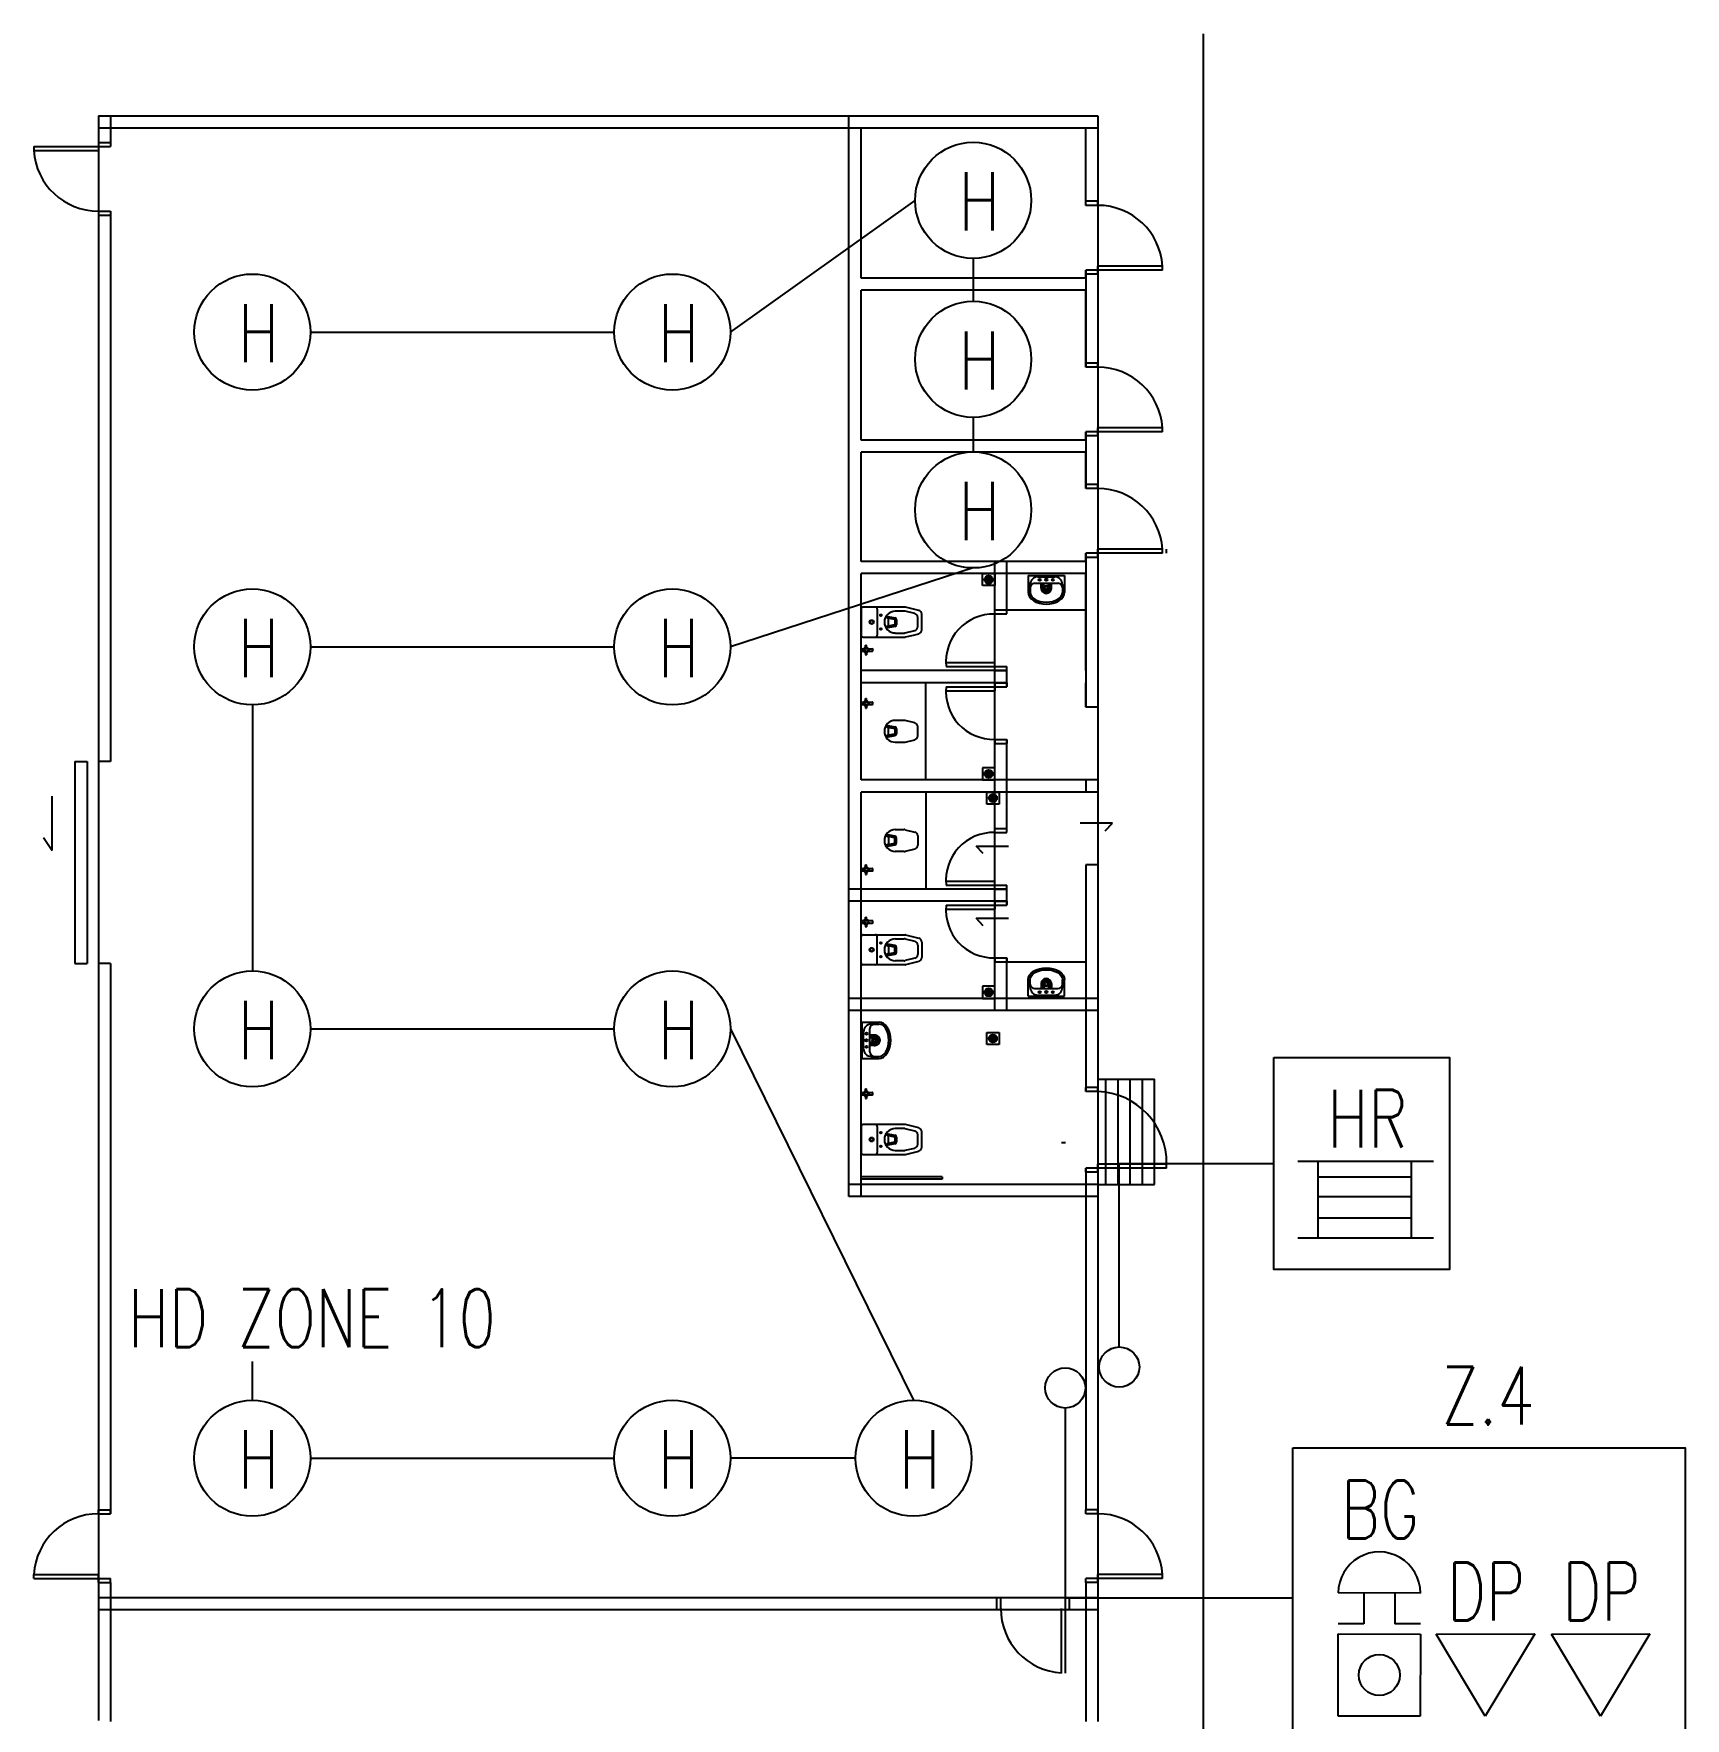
# Model space of a CAD drawing. Extents: x 134044 to 2458691, y -1196082 to 3409924.
# Drawn here: x 134208.4 to 134272.4, y 153882.8 to 153948.1 of the extents above; entities that cross this region are included whole.
import ezdxf

# ---------------------------------------------------------------- set-up
doc = ezdxf.new("R2010")
doc.units = 0
doc.layers.get('0').update_dxf_attribs({"linetype": 'CONTINUOUS'})
for name, color, linetype in [('1', 251, 'CONTINUOUS'), ('CON1', 251, 'CONTINUOUS'), ('DOOR', 251, 'CONTINUOUS'), ('DOOR1', 251, 'CONTINUOUS'), ('DOOR2', 251, 'CONTINUOUS'), ('F-_DDIM', 251, 'CONTINUOUS'), ('F-OP', 5, 'CONTINUOUS'), ('F_-LINE', 6, 'CONTINUOUS'), ('FAPOINT', 1, 'CONTINUOUS'), ('FF_GRID_LINE', 8, 'CONTINUOUS'), ('MIMIC_SIZE', 7, 'CONTINUOUS'), ('SANITARY', 4, 'CONTINUOUS')]:
    doc.layers.add(name, color=color, linetype=linetype)
doc.styles.add('PLOT02__REVB$0$NARROW', font='SIMPLEX', dxfattribs={"width": 0.75})

msp = doc.modelspace()

# ---------------------------------------------------------------- linework, layer by layer
at = {"color": 1}
for p, q in [((134262.148, 153887.632, 16734.629), (134258.967, 153887.636, 16734.629)), ((134259.961, 153887.635, 16734.629), (134259.96, 153886.442, 16734.629)), ((134261.154, 153887.634, 16734.629), (134261.153, 153886.44, 16734.629)), ((134259.96, 153886.442, 16734.629), (134258.965, 153886.443, 16734.629)), ((134262.147, 153886.439, 16734.629), (134261.153, 153886.44, 16734.629)), ((134258.962, 153882.864, 16734.629), (134258.965, 153886.045, 16734.629)), ((134258.965, 153886.045, 16734.629), (134262.146, 153886.042, 16734.629)), ((134262.146, 153886.042, 16734.629), (134262.143, 153882.86, 16734.629)), ((134262.759, 153886.04, 16734.629), (134266.577, 153886.05, 16734.629)), ((134264.664, 153882.864, 16734.629), (134262.759, 153886.04, 16734.629)), ((134266.577, 153886.05, 16734.629), (134264.664, 153882.864, 16734.629)), ((134267.226, 153886.04, 16734.629), (134271.044, 153886.05, 16734.629)), ((134269.131, 153882.864, 16734.629), (134267.226, 153886.04, 16734.629)), ((134271.044, 153886.05, 16734.629), (134269.131, 153882.864, 16734.629))]:
    msp.add_line(p, q, dxfattribs=at)
for points in [[(134256.472, 153908.394), (134263.281, 153908.394), (134263.281, 153900.167), (134256.472, 153900.167)], [(134257.207, 153893.265), (134272.415, 153893.265), (134272.415, 153881.624), (134257.207, 153881.624)]]:
    msp.add_lwpolyline(points, close=True, dxfattribs=at)
at = {"color": 1, "linetype": 'BYBLOCK'}
for centre, radius in [((134244.814, 153941.613), 2.25), ((134216.879, 153936.508), 2.25), ((134233.157, 153936.508), 2.25), ((134244.814, 153935.449), 2.25), ((134244.814, 153929.614), 2.25), ((134216.879, 153924.304), 2.25), ((134233.157, 153924.304), 2.25), ((134216.879, 153909.499), 2.25), ((134233.157, 153909.499), 2.25), ((134250.477, 153896.393), 0.778), ((134248.384, 153895.582), 0.778), ((134216.879, 153892.858), 2.25), ((134233.157, 153892.858), 2.25), ((134242.504, 153892.858), 2.25)]:
    msp.add_circle(centre, radius, dxfattribs=at)
at = {"color": 1}
msp.add_circle((134260.554, 153884.453, 16734.629), 0.795, dxfattribs=at)
msp.add_arc((134260.557, 153887.634, 16734.629), 1.591, 359.93967, 179.93967, dxfattribs=at)
at = {"layer": '1', "color": 0, "linetype": 'BYBLOCK'}
for p, q in [((134240.639, 153924.289), (134240.639, 153924.373)), ((134240.639, 153924.373), (134240.687, 153924.373)), ((134240.687, 153924.289), (134240.687, 153924.373)), ((134240.473, 153924.233), (134240.569, 153924.233)), ((134240.473, 153924.233), (134240.473, 153924.138)), ((134240.473, 153924.138), (134240.569, 153924.138)), ((134240.639, 153924.082), (134240.639, 153923.998)), ((134240.639, 153923.998), (134240.687, 153923.998)), ((134240.687, 153924.082), (134240.687, 153923.998)), ((134240.758, 153924.233), (134240.894, 153924.233)), ((134240.758, 153924.138), (134240.894, 153924.138)), ((134240.932, 153924.196), (134240.932, 153924.175)), ((134240.639, 153922.222), (134240.639, 153922.306)), ((134240.639, 153922.306), (134240.687, 153922.306)), ((134240.687, 153922.222), (134240.687, 153922.306)), ((134240.473, 153922.166), (134240.569, 153922.166)), ((134240.473, 153922.071), (134240.473, 153922.166)), ((134240.473, 153922.071), (134240.569, 153922.071)), ((134240.639, 153922.015), (134240.639, 153921.931)), ((134240.639, 153921.931), (134240.687, 153921.931)), ((134240.687, 153922.015), (134240.687, 153921.931)), ((134240.758, 153922.166), (134240.894, 153922.166)), ((134240.758, 153922.071), (134240.894, 153922.071)), ((134240.932, 153922.108), (134240.932, 153922.129)), ((134210.913, 153919.869), (134210.913, 153912.028)), ((134209.124, 153916.408), (134209.124, 153918.513)), ((134208.789, 153916.922), (134209.124, 153916.408)), ((134240.639, 153915.772), (134240.639, 153915.856)), ((134240.639, 153915.856), (134240.687, 153915.856)), ((134240.687, 153915.772), (134240.687, 153915.856)), ((134240.473, 153915.716), (134240.569, 153915.716)), ((134240.473, 153915.621), (134240.473, 153915.716)), ((134240.473, 153915.621), (134240.569, 153915.621)), ((134240.639, 153915.565), (134240.639, 153915.481)), ((134240.639, 153915.481), (134240.687, 153915.481)), ((134240.687, 153915.565), (134240.687, 153915.481)), ((134240.758, 153915.716), (134240.894, 153915.716)), ((134240.758, 153915.621), (134240.894, 153915.621)), ((134240.932, 153915.658), (134240.932, 153915.679)), ((134240.639, 153913.749), (134240.639, 153913.834)), ((134240.639, 153913.834), (134240.687, 153913.834)), ((134240.687, 153913.749), (134240.687, 153913.834)), ((134240.473, 153913.694), (134240.569, 153913.694)), ((134240.473, 153913.598), (134240.473, 153913.694)), ((134240.473, 153913.598), (134240.569, 153913.598)), ((134240.639, 153913.543), (134240.639, 153913.458)), ((134240.639, 153913.458), (134240.687, 153913.458)), ((134240.687, 153913.543), (134240.687, 153913.458)), ((134240.758, 153913.694), (134240.894, 153913.694)), ((134240.758, 153913.598), (134240.894, 153913.598)), ((134240.932, 153913.636), (134240.932, 153913.656)), ((134240.473, 153907.036), (134240.569, 153907.036)), ((134240.473, 153906.941), (134240.473, 153907.036)), ((134240.473, 153906.941), (134240.569, 153906.941)), ((134240.639, 153907.091), (134240.639, 153907.176)), ((134240.639, 153907.176), (134240.687, 153907.176)), ((134240.639, 153906.885), (134240.639, 153906.8)), ((134240.639, 153906.8), (134240.687, 153906.8)), ((134240.687, 153907.091), (134240.687, 153907.176)), ((134240.687, 153906.885), (134240.687, 153906.8)), ((134240.758, 153907.036), (134240.894, 153907.036)), ((134240.758, 153906.941), (134240.894, 153906.941)), ((134240.932, 153906.978), (134240.932, 153906.998)), ((134243.609, 153903.762), (134240.473, 153903.762)), ((134243.609, 153903.668), (134240.473, 153903.668)), ((134243.609, 153903.762), (134243.609, 153903.668))]:
    msp.add_line(p, q, dxfattribs=at)
for centre, radius in [((134240.663, 153924.186), 0.106), ((134240.663, 153924.186), 0.0565), ((134240.663, 153922.119), 0.106), ((134240.663, 153922.119), 0.0565), ((134240.663, 153915.668), 0.106), ((134240.663, 153915.668), 0.0565), ((134240.663, 153913.646), 0.106), ((134240.663, 153913.646), 0.0565), ((134240.663, 153906.988), 0.106), ((134240.663, 153906.988), 0.0565)]:
    msp.add_circle(centre, radius, dxfattribs=at)
for centre, start, end in [((134240.894, 153924.196), 0, 90), ((134240.894, 153924.175), 270, 0.00001), ((134240.894, 153922.129), 359.99999, 90), ((134240.894, 153922.108), 270, 0), ((134240.894, 153915.679), 359.99999, 90), ((134240.894, 153915.658), 270, 0), ((134240.894, 153913.656), 359.99999, 90), ((134240.894, 153913.636), 270, 0), ((134240.894, 153906.998), 359.99999, 90), ((134240.894, 153906.978), 270, 0)]:
    msp.add_arc(centre, 0.0376, start, end, dxfattribs=at)
at = {"layer": 'CON1', "color": 0, "linetype": 'BYBLOCK'}
for p, q in [((134240.002, 153902.999), (134240.002, 153944.89)), ((134240.473, 153938.596), (134240.473, 153944.42)), ((134249.176, 153941.419), (134249.176, 153944.42)), ((134249.176, 153938.596), (134249.176, 153938.91)), ((134249.176, 153938.596), (134240.473, 153938.596)), ((134240.473, 153932.323), (134240.473, 153938.126)), ((134249.176, 153938.126), (134240.473, 153938.126)), ((134249.176, 153935.146), (134249.176, 153938.126)), ((134249.176, 153932.323), (134240.473, 153932.323)), ((134249.176, 153932.323), (134249.176, 153932.637)), ((134240.473, 153927.619), (134240.473, 153931.853)), ((134249.176, 153931.853), (134240.473, 153931.853)), ((134249.176, 153930.442), (134249.176, 153931.853)), ((134249.176, 153927.619), (134240.473, 153927.619)), ((134245.648, 153910.212), (134245.648, 153927.619)), ((134246.118, 153925.58), (134246.118, 153927.619)), ((134249.176, 153927.619), (134249.176, 153927.933)), ((134240.473, 153919.151), (134240.473, 153927.149)), ((134249.176, 153927.149), (134240.473, 153927.149)), ((134249.176, 153923.385), (134249.176, 153927.149)), ((134246.118, 153923.385), (134240.473, 153923.385)), ((134246.118, 153922.758), (134246.118, 153923.385)), ((134246.118, 153922.914), (134240.473, 153922.914)), ((134249.176, 153921.974), (134249.176, 153922.914)), ((134249.647, 153921.974), (134249.176, 153921.974)), ((134246.118, 153917.112), (134246.118, 153920.719)), ((134249.647, 153919.151), (134240.473, 153919.151)), ((134249.647, 153918.68), (134240.473, 153918.68)), ((134240.473, 153902.999), (134240.473, 153918.68)), ((134246.118, 153914.917), (134240.002, 153914.917)), ((134246.118, 153914.29), (134246.118, 153915.074)), ((134246.118, 153914.446), (134240.002, 153914.446)), ((134246.118, 153910.212), (134246.118, 153912.251)), ((134249.647, 153910.683), (134240.002, 153910.683)), ((134249.647, 153910.212), (134240.002, 153910.212)), ((134249.647, 153903.469), (134240.002, 153903.469)), ((134249.647, 153903.94), (134249.176, 153903.94)), ((134249.647, 153903.783), (134249.641, 153903.783)), ((134249.647, 153902.999), (134240.002, 153902.999))]:
    msp.add_line(p, q, dxfattribs=at)
at = {"layer": 'DOOR', "color": 0, "linetype": 'BYBLOCK'}
for p, q in [((134210.913, 153943.858), (134210.913, 153943.701)), ((134210.913, 153943.858), (134211.383, 153943.858)), ((134211.383, 153943.858), (134211.383, 153943.701)), ((134210.913, 153943.701), (134211.383, 153943.701)), ((134249.647, 153941.576), (134249.176, 153941.576)), ((134249.176, 153941.419), (134249.176, 153941.576)), ((134249.647, 153941.419), (134249.176, 153941.419)), ((134249.647, 153941.419), (134249.647, 153941.576)), ((134210.913, 153941.192), (134211.383, 153941.192)), ((134210.913, 153941.192), (134210.913, 153941.035)), ((134210.913, 153941.035), (134211.383, 153941.035)), ((134211.383, 153941.192), (134211.383, 153941.035)), ((134249.176, 153938.753), (134249.176, 153938.91)), ((134249.647, 153938.91), (134249.176, 153938.91)), ((134249.647, 153938.753), (134249.176, 153938.753)), ((134249.647, 153938.753), (134249.647, 153938.91)), ((134249.647, 153935.303), (134249.176, 153935.303)), ((134249.176, 153935.146), (134249.176, 153935.303)), ((134249.647, 153935.146), (134249.176, 153935.146)), ((134249.647, 153935.146), (134249.647, 153935.303)), ((134249.176, 153932.48), (134249.176, 153932.637)), ((134249.647, 153932.637), (134249.176, 153932.637)), ((134249.647, 153932.48), (134249.176, 153932.48)), ((134249.647, 153932.48), (134249.647, 153932.637)), ((134249.647, 153930.598), (134249.176, 153930.598)), ((134249.176, 153930.442), (134249.176, 153930.598)), ((134249.647, 153930.442), (134249.176, 153930.442)), ((134249.647, 153930.442), (134249.647, 153930.598)), ((134249.176, 153927.776), (134249.176, 153927.933)), ((134249.647, 153927.933), (134249.176, 153927.933)), ((134249.647, 153927.776), (134249.176, 153927.776)), ((134249.647, 153927.776), (134249.647, 153927.933)), ((134245.648, 153925.737), (134246.118, 153925.737)), ((134245.648, 153925.58), (134245.648, 153925.737)), ((134245.648, 153925.58), (134246.118, 153925.58)), ((134246.118, 153925.58), (134246.118, 153925.737)), ((134245.648, 153923.385), (134245.648, 153923.542)), ((134245.648, 153923.542), (134246.118, 153923.542)), ((134245.648, 153923.385), (134246.118, 153923.385)), ((134246.118, 153923.385), (134246.118, 153923.542)), ((134245.648, 153922.914), (134245.648, 153922.758)), ((134245.648, 153922.914), (134246.118, 153922.914)), ((134245.648, 153922.758), (134246.118, 153922.758)), ((134246.118, 153922.914), (134246.118, 153922.758)), ((134245.648, 153920.719), (134246.118, 153920.719)), ((134245.648, 153920.719), (134245.648, 153920.562)), ((134245.648, 153920.562), (134246.118, 153920.562)), ((134246.118, 153920.719), (134246.118, 153920.562)), ((134245.648, 153917.269), (134246.118, 153917.269)), ((134245.648, 153917.112), (134245.648, 153917.269)), ((134245.648, 153917.112), (134246.118, 153917.112)), ((134246.118, 153917.112), (134246.118, 153917.269)), ((134245.648, 153914.917), (134245.648, 153915.074)), ((134245.648, 153915.074), (134246.118, 153915.074)), ((134245.648, 153914.917), (134246.118, 153914.917)), ((134246.118, 153914.917), (134246.118, 153915.074)), ((134245.648, 153914.446), (134245.648, 153914.29)), ((134245.648, 153914.446), (134246.118, 153914.446)), ((134245.648, 153914.29), (134246.118, 153914.29)), ((134246.118, 153914.446), (134246.118, 153914.29)), ((134245.648, 153912.251), (134246.118, 153912.251)), ((134245.648, 153912.251), (134245.648, 153912.094)), ((134245.648, 153912.094), (134246.118, 153912.094)), ((134246.118, 153912.251), (134246.118, 153912.094)), ((134249.647, 153907.233), (134249.176, 153907.233)), ((134249.176, 153907.076), (134249.176, 153907.233)), ((134249.647, 153907.233), (134249.176, 153907.233)), ((134249.647, 153907.076), (134249.176, 153907.076)), ((134249.647, 153907.076), (134249.647, 153907.233)), ((134249.176, 153903.94), (134249.176, 153904.097)), ((134249.647, 153904.097), (134249.176, 153904.097)), ((134249.647, 153903.94), (134249.647, 153904.097)), ((134249.647, 153903.94), (134249.176, 153903.94)), ((134210.913, 153890.862), (134211.383, 153890.862)), ((134210.913, 153890.705), (134210.913, 153890.862)), ((134210.913, 153890.705), (134211.383, 153890.705)), ((134211.383, 153890.705), (134211.383, 153890.862)), ((134249.647, 153890.862), (134249.176, 153890.862)), ((134249.176, 153890.705), (134249.176, 153890.862)), ((134249.647, 153890.705), (134249.176, 153890.705)), ((134249.647, 153890.705), (134249.647, 153890.862)), ((134210.913, 153888.04), (134210.913, 153888.196)), ((134210.913, 153888.196), (134211.383, 153888.196)), ((134210.913, 153888.04), (134211.383, 153888.04)), ((134211.383, 153888.04), (134211.383, 153888.196)), ((134249.176, 153888.04), (134249.176, 153888.196)), ((134249.647, 153888.196), (134249.176, 153888.196)), ((134249.647, 153888.04), (134249.176, 153888.04)), ((134249.647, 153888.04), (134249.647, 153888.196))]:
    msp.add_line(p, q, dxfattribs=at)
at = {"layer": 'DOOR1', "color": 0, "linetype": 'BYBLOCK'}
for p, q in [((134208.404, 153943.701), (134210.913, 153943.701)), ((134208.404, 153943.701), (134208.404, 153943.544)), ((134208.404, 153943.544), (134210.913, 153943.544)), ((134210.913, 153943.701), (134210.913, 153943.544)), ((134252.156, 153939.067), (134249.647, 153939.067)), ((134249.647, 153938.91), (134249.647, 153939.067)), ((134252.156, 153938.91), (134249.647, 153938.91)), ((134252.156, 153938.91), (134252.156, 153939.067)), ((134252.156, 153932.794), (134249.647, 153932.794)), ((134249.647, 153932.637), (134249.647, 153932.794)), ((134252.156, 153932.637), (134252.156, 153932.794)), ((134252.156, 153932.637), (134249.647, 153932.637)), ((134252.156, 153928.089), (134249.647, 153928.089)), ((134249.647, 153927.933), (134249.647, 153928.089)), ((134252.156, 153927.933), (134249.647, 153927.933)), ((134252.156, 153927.933), (134252.156, 153928.089)), ((134252.312, 153927.933), (134252.312, 153928.089)), ((134243.757, 153923.699), (134245.648, 153923.699)), ((134245.648, 153923.542), (134245.648, 153923.699)), ((134243.766, 153923.542), (134245.648, 153923.542)), ((134243.757, 153922.601), (134245.648, 153922.601)), ((134243.766, 153922.758), (134245.648, 153922.758)), ((134245.648, 153922.758), (134245.648, 153922.601)), ((134243.757, 153915.23), (134245.648, 153915.23)), ((134245.648, 153915.074), (134245.648, 153915.23)), ((134243.766, 153915.074), (134245.648, 153915.074)), ((134243.757, 153914.133), (134245.648, 153914.133)), ((134243.766, 153914.29), (134245.648, 153914.29)), ((134245.648, 153914.29), (134245.648, 153914.133)), ((134252.312, 153904.253), (134249.647, 153904.253)), ((134249.647, 153904.097), (134249.647, 153904.253)), ((134252.312, 153904.097), (134249.647, 153904.097)), ((134252.312, 153904.097), (134252.312, 153904.253)), ((134208.404, 153888.353), (134210.913, 153888.353)), ((134208.404, 153888.196), (134208.404, 153888.353)), ((134210.913, 153888.196), (134210.913, 153888.353)), ((134252.156, 153888.353), (134249.647, 153888.353)), ((134249.647, 153888.196), (134249.647, 153888.353)), ((134252.156, 153888.196), (134252.156, 153888.353)), ((134208.404, 153888.196), (134210.913, 153888.196)), ((134252.156, 153888.196), (134249.647, 153888.196))]:
    msp.add_line(p, q, dxfattribs=at)
at = {"layer": 'DOOR2', "color": 0, "linetype": 'BYBLOCK'}
for p, q in [((134249.647, 153907.547), (134251.842, 153907.547)), ((134249.96, 153903.469), (134249.96, 153907.547)), ((134250.431, 153903.469), (134250.431, 153907.547)), ((134250.901, 153903.469), (134250.901, 153907.547)), ((134251.372, 153903.469), (134251.372, 153907.547)), ((134251.842, 153903.469), (134251.842, 153907.547)), ((134248.392, 153905.083), (134248.235, 153905.083)), ((134249.647, 153903.469), (134251.842, 153903.469)), ((134210.913, 153887.462), (134249.647, 153887.462)), ((134245.726, 153886.992), (134245.726, 153887.462)), ((134245.883, 153886.992), (134245.883, 153887.462)), ((134248.235, 153884.529), (134248.235, 153887.038)), ((134248.392, 153886.992), (134248.392, 153887.462)), ((134248.392, 153884.529), (134248.392, 153887.038)), ((134248.549, 153886.992), (134248.549, 153887.462)), ((134210.913, 153886.992), (134249.647, 153886.992))]:
    msp.add_line(p, q, dxfattribs=at)
for centre, radius, start, end in [((134210.913, 153943.701), 2.509, 183.58332, 270), ((134249.647, 153938.91), 2.509, 3.58332, 90), ((134249.647, 153932.637), 2.509, 3.58332, 90), ((134249.647, 153927.933), 2.509, 3.58332, 90), ((134245.612, 153923.725), 1.855, 88.90699, 185.67423), ((134245.612, 153922.574), 1.855, 174.32577, 271.09301), ((134245.612, 153915.257), 1.855, 88.90699, 185.67423), ((134245.612, 153914.106), 1.855, 174.32577, 271.09301), ((134249.529, 153904.295), 2.784, 359.15327, 87.57358), ((134210.913, 153888.196), 2.509, 90, 176.41668), ((134249.647, 153888.196), 2.509, 3.58332, 90), ((134248.392, 153887.038), 2.509, 180, 266.41668)]:
    msp.add_arc(centre, radius, start, end, dxfattribs=at)
at = {"layer": 'F-_DDIM', "color": 0, "linetype": 'BYBLOCK'}
for p, q in [((134250.209, 153917.469), (134248.958, 153917.469)), ((134249.933, 153917.177), (134250.209, 153917.469)), ((134245.207, 153916.293), (134244.931, 153916.584)), ((134244.931, 153916.584), (134246.183, 153916.584)), ((134245.207, 153913.495), (134244.931, 153913.787)), ((134244.931, 153913.787), (134246.183, 153913.787))]:
    msp.add_line(p, q, dxfattribs=at)
at = {"layer": 'F-OP', "color": 0, "linetype": 'BYBLOCK'}
for p, q in [((134253.724, 153948.072), (134253.724, 153845.278)), ((134246.118, 153925.737), (134249.176, 153925.737)), ((134242.982, 153919.151), (134242.982, 153922.914)), ((134209.999, 153919.869), (134210.47, 153919.869)), ((134209.999, 153919.869), (134209.999, 153912.028)), ((134210.47, 153919.869), (134210.47, 153912.028)), ((134242.982, 153918.68), (134242.982, 153914.917)), ((134209.999, 153912.028), (134210.47, 153912.028)), ((134246.118, 153912.094), (134249.176, 153912.094))]:
    msp.add_line(p, q, dxfattribs=at)
at = {"layer": 'F_-LINE', "color": 0, "linetype": 'BYBLOCK'}
for p, q in [((134210.913, 153944.89), (134210.913, 153919.869)), ((134210.913, 153944.89), (134249.647, 153944.89)), ((134211.383, 153944.89), (134211.383, 153943.701)), ((134249.647, 153944.89), (134249.647, 153882.648)), ((134210.913, 153944.42), (134249.647, 153944.42)), ((134211.383, 153941.192), (134211.383, 153919.869)), ((134249.176, 153938.91), (134249.176, 153935.146)), ((134249.176, 153932.637), (134249.176, 153930.442)), ((134249.176, 153927.933), (134249.176, 153921.974)), ((134211.383, 153919.869), (134210.913, 153919.869)), ((134249.176, 153919.151), (134249.176, 153918.68)), ((134249.647, 153915.858), (134249.176, 153915.858)), ((134249.176, 153915.858), (134249.176, 153907.076)), ((134210.913, 153912.074), (134210.913, 153882.693)), ((134211.383, 153912.028), (134210.913, 153912.028)), ((134211.383, 153912.028), (134211.383, 153890.705)), ((134249.176, 153904.097), (134249.176, 153890.862)), ((134211.383, 153888.04), (134211.383, 153882.648)), ((134249.176, 153888.04), (134249.176, 153882.648))]:
    msp.add_line(p, q, dxfattribs=at)
at = {"layer": 'FAPOINT', "color": 1, "linetype": 'BYBLOCK'}
for p, q in [((134257.4, 153904.373, 16734.629), (134262.658, 153904.373, 16734.629)), ((134258.183, 153901.402, 16734.629), (134258.183, 153904.373, 16734.629)), ((134261.808, 153901.402, 16734.629), (134261.808, 153904.373, 16734.629)), ((134258.183, 153903.763, 16734.629), (134261.808, 153903.763, 16734.629)), ((134258.183, 153902.997, 16734.629), (134261.808, 153902.997, 16734.629)), ((134258.183, 153902.169, 16734.629), (134261.808, 153902.169, 16734.629)), ((134257.4, 153901.402, 16734.629), (134262.658, 153901.402, 16734.629))]:
    msp.add_line(p, q, dxfattribs=at)
at = {"layer": 'FF_GRID_LINE', "color": 1}
msp.add_line((134262.143, 153882.86, 16734.629), (134258.962, 153882.864, 16734.629), dxfattribs=at)
at = {"layer": 'MIMIC_SIZE', "color": 1}
for p, q in [((134235.407, 153936.508), (134242.564, 153941.613)), ((134244.814, 153939.363), (134244.814, 153937.699)), ((134219.129, 153936.508), (134230.907, 153936.508)), ((134244.814, 153933.199), (134244.814, 153931.853)), ((134244.814, 153927.364), (134235.407, 153924.304)), ((134219.129, 153924.304), (134230.907, 153924.304)), ((134216.879, 153922.054), (134216.879, 153911.749)), ((134219.129, 153909.499), (134230.907, 153909.499)), ((134235.407, 153909.499), (134242.504, 153895.108)), ((134250.477, 153897.171), (134250.477, 153904.281)), ((134250.477, 153904.281), (134256.472, 153904.281)), ((134216.879, 153895.108), (134216.879, 153896.601)), ((134248.384, 153894.804), (134248.384, 153887.444)), ((134219.129, 153892.858), (134230.907, 153892.858)), ((134240.254, 153892.858), (134235.407, 153892.858)), ((134248.384, 153887.444), (134257.207, 153887.444))]:
    msp.add_line(p, q, dxfattribs=at)
at = {"layer": 'SANITARY', "color": 0, "linetype": 'BYBLOCK'}
for p, q in [((134245.177, 153926.678), (134245.177, 153927.149)), ((134245.177, 153927.149), (134245.648, 153927.149)), ((134245.3, 153926.987), (134245.3, 153926.913)), ((134245.3, 153926.839), (134245.3, 153926.913)), ((134245.325, 153926.987), (134245.325, 153926.913)), ((134245.325, 153926.839), (134245.325, 153926.913)), ((134245.35, 153927.028), (134245.35, 153926.913)), ((134245.35, 153926.799), (134245.35, 153926.913)), ((134245.375, 153927.028), (134245.375, 153926.913)), ((134245.375, 153926.799), (134245.375, 153926.913)), ((134245.4, 153927.038), (134245.4, 153926.913)), ((134245.4, 153926.788), (134245.4, 153926.913)), ((134245.425, 153927.038), (134245.425, 153926.913)), ((134245.425, 153926.788), (134245.425, 153926.913)), ((134245.45, 153927.028), (134245.45, 153926.913)), ((134245.45, 153926.799), (134245.45, 153926.913)), ((134245.475, 153927.028), (134245.475, 153926.913)), ((134245.475, 153926.799), (134245.475, 153926.913)), ((134245.5, 153926.987), (134245.5, 153926.913)), ((134245.5, 153926.839), (134245.5, 153926.913)), ((134245.525, 153926.987), (134245.525, 153926.913)), ((134245.525, 153926.839), (134245.525, 153926.913)), ((134245.648, 153927.149), (134245.648, 153926.678)), ((134246.946, 153927.07), (134248.352, 153927.07)), ((134246.946, 153927.07), (134246.946, 153926.418)), ((134247.323, 153927.02), (134247.975, 153927.02)), ((134248.352, 153927.07), (134248.352, 153926.418)), ((134245.648, 153926.678), (134245.177, 153926.678)), ((134247.022, 153926.719), (134247.022, 153926.418)), ((134247.197, 153926.769), (134248.101, 153926.769)), ((134247.446, 153926.608), (134247.446, 153926.756)), ((134247.559, 153926.756), (134247.452, 153926.756)), ((134247.452, 153926.577), (134247.452, 153926.756)), ((134247.524, 153926.577), (134247.524, 153926.756)), ((134247.549, 153926.577), (134247.549, 153926.756)), ((134247.559, 153926.634), (134247.559, 153926.756)), ((134247.739, 153926.634), (134247.739, 153926.756)), ((134247.846, 153926.756), (134247.739, 153926.756)), ((134247.749, 153926.577), (134247.749, 153926.756)), ((134247.774, 153926.577), (134247.774, 153926.756)), ((134247.846, 153926.577), (134247.846, 153926.756)), ((134247.846, 153926.756), (134247.852, 153926.756)), ((134247.852, 153926.608), (134247.852, 153926.756)), ((134248.276, 153926.719), (134248.276, 153926.418)), ((134240.473, 153925.769), (134240.473, 153924.765)), ((134242.173, 153925.847), (134240.551, 153925.847)), ((134241.1, 153925.769), (134241.1, 153924.765)), ((134241.236, 153925.58), (134241.236, 153925.486)), ((134242.144, 153925.69), (134241.795, 153925.69)), ((134242.549, 153925.596), (134242.182, 153925.686)), ((134242.504, 153925.769), (134242.191, 153925.845)), ((134242.705, 153925.719), (134242.504, 153925.769)), ((134242.825, 153924.966), (134242.825, 153925.567)), ((134241.283, 153925.533), (134241.189, 153925.533)), ((134241.283, 153925), (134241.189, 153925)), ((134241.236, 153924.953), (134241.236, 153925.047)), ((134241.371, 153925.267), (134241.371, 153925.267)), ((134241.528, 153925.405), (134241.418, 153925.459)), ((134241.418, 153925.459), (134241.77, 153925.39)), ((134241.77, 153925.144), (134241.418, 153925.074)), ((134241.418, 153925.074), (134241.528, 153925.128)), ((134241.443, 153925.502), (134241.779, 153925.436)), ((134241.779, 153925.097), (134241.443, 153925.031)), ((134241.767, 153925.159), (134241.473, 153925.101)), ((134241.479, 153925.431), (134241.767, 153925.374)), ((134241.528, 153925.128), (134241.528, 153925.405)), ((134241.776, 153925.369), (134241.824, 153925.409)), ((134241.776, 153925.164), (134241.824, 153925.125)), ((134241.779, 153925.359), (134241.779, 153925.174)), ((134241.795, 153925.359), (134241.795, 153925.174)), ((134241.842, 153925.359), (134241.842, 153925.174)), ((134242.182, 153924.848), (134242.549, 153924.937)), ((134242.668, 153925.09), (134242.668, 153925.444)), ((134240.551, 153924.686), (134242.173, 153924.686)), ((134241.795, 153924.843), (134242.144, 153924.843)), ((134242.191, 153924.689), (134242.504, 153924.765)), ((134242.504, 153924.765), (134242.705, 153924.814)), ((134241.371, 153921.033), (134241.371, 153921.033)), ((134241.528, 153921.171), (134241.418, 153921.225)), ((134241.418, 153921.225), (134241.77, 153921.156)), ((134241.443, 153921.268), (134241.779, 153921.202)), ((134241.479, 153921.197), (134241.767, 153921.14)), ((134241.528, 153920.894), (134241.528, 153921.171)), ((134241.776, 153921.135), (134241.824, 153921.175)), ((134241.779, 153921.125), (134241.779, 153920.94)), ((134242.144, 153921.456), (134241.795, 153921.456)), ((134241.795, 153921.125), (134241.795, 153920.94)), ((134241.842, 153921.125), (134241.842, 153920.94)), ((134242.549, 153921.362), (134242.182, 153921.452)), ((134242.668, 153920.856), (134242.668, 153921.21)), ((134241.77, 153920.91), (134241.418, 153920.84)), ((134241.418, 153920.84), (134241.528, 153920.894)), ((134241.779, 153920.863), (134241.443, 153920.797)), ((134241.767, 153920.925), (134241.473, 153920.867)), ((134241.776, 153920.93), (134241.824, 153920.891)), ((134241.795, 153920.609), (134242.144, 153920.609)), ((134242.182, 153920.614), (134242.549, 153920.703)), ((134245.177, 153919.621), (134245.177, 153919.151)), ((134245.648, 153919.621), (134245.177, 153919.621)), ((134245.177, 153919.151), (134245.648, 153919.151)), ((134245.3, 153919.46), (134245.3, 153919.386)), ((134245.3, 153919.312), (134245.3, 153919.386)), ((134245.325, 153919.46), (134245.325, 153919.386)), ((134245.325, 153919.312), (134245.325, 153919.386)), ((134245.35, 153919.501), (134245.35, 153919.386)), ((134245.35, 153919.271), (134245.35, 153919.386)), ((134245.375, 153919.501), (134245.375, 153919.386)), ((134245.375, 153919.271), (134245.375, 153919.386)), ((134245.4, 153919.511), (134245.4, 153919.386)), ((134245.4, 153919.261), (134245.4, 153919.386)), ((134245.425, 153919.511), (134245.425, 153919.386)), ((134245.425, 153919.261), (134245.425, 153919.386)), ((134245.45, 153919.501), (134245.45, 153919.386)), ((134245.45, 153919.271), (134245.45, 153919.386)), ((134245.475, 153919.501), (134245.475, 153919.386)), ((134245.475, 153919.271), (134245.475, 153919.386)), ((134245.5, 153919.46), (134245.5, 153919.386)), ((134245.5, 153919.312), (134245.5, 153919.386)), ((134245.525, 153919.46), (134245.525, 153919.386)), ((134245.525, 153919.312), (134245.525, 153919.386)), ((134245.648, 153919.151), (134245.648, 153919.621)), ((134245.346, 153918.21), (134245.346, 153918.68)), ((134245.346, 153918.68), (134245.816, 153918.68)), ((134245.468, 153918.519), (134245.468, 153918.445)), ((134245.468, 153918.371), (134245.468, 153918.445)), ((134245.493, 153918.519), (134245.493, 153918.445)), ((134245.493, 153918.371), (134245.493, 153918.445)), ((134245.518, 153918.56), (134245.518, 153918.445)), ((134245.518, 153918.331), (134245.518, 153918.445)), ((134245.543, 153918.56), (134245.543, 153918.445)), ((134245.543, 153918.331), (134245.543, 153918.445)), ((134245.568, 153918.57), (134245.568, 153918.445)), ((134245.568, 153918.32), (134245.568, 153918.445)), ((134245.593, 153918.57), (134245.593, 153918.445)), ((134245.593, 153918.32), (134245.593, 153918.445)), ((134245.618, 153918.56), (134245.618, 153918.445)), ((134245.618, 153918.331), (134245.618, 153918.445)), ((134245.644, 153918.56), (134245.644, 153918.445)), ((134245.644, 153918.331), (134245.644, 153918.445)), ((134245.669, 153918.519), (134245.669, 153918.445)), ((134245.669, 153918.371), (134245.669, 153918.445)), ((134245.694, 153918.519), (134245.694, 153918.445)), ((134245.694, 153918.371), (134245.694, 153918.445)), ((134245.816, 153918.68), (134245.816, 153918.21)), ((134245.816, 153918.21), (134245.346, 153918.21)), ((134241.795, 153917.222), (134242.144, 153917.222)), ((134242.182, 153917.218), (134242.549, 153917.128)), ((134241.371, 153916.799), (134241.371, 153916.799)), ((134241.418, 153916.991), (134241.528, 153916.937)), ((134241.77, 153916.922), (134241.418, 153916.991)), ((134241.418, 153916.606), (134241.77, 153916.676)), ((134241.528, 153916.66), (134241.418, 153916.606)), ((134241.779, 153916.968), (134241.443, 153917.034)), ((134241.443, 153916.563), (134241.779, 153916.629)), ((134241.767, 153916.906), (134241.473, 153916.964)), ((134241.479, 153916.634), (134241.767, 153916.691)), ((134241.528, 153916.937), (134241.528, 153916.66)), ((134241.776, 153916.901), (134241.824, 153916.941)), ((134241.776, 153916.696), (134241.824, 153916.657)), ((134241.779, 153916.706), (134241.779, 153916.891)), ((134241.795, 153916.706), (134241.795, 153916.891)), ((134241.842, 153916.706), (134241.842, 153916.891)), ((134242.549, 153916.469), (134242.182, 153916.38)), ((134242.668, 153916.976), (134242.668, 153916.622)), ((134242.144, 153916.375), (134241.795, 153916.375)), ((134240.551, 153913.145), (134242.173, 153913.145)), ((134240.473, 153912.063), (134240.473, 153913.066)), ((134241.1, 153912.063), (134241.1, 153913.066)), ((134241.283, 153912.831), (134241.189, 153912.831)), ((134241.236, 153912.878), (134241.236, 153912.784)), ((134241.371, 153912.565), (134241.371, 153912.565)), ((134241.418, 153912.757), (134241.528, 153912.703)), ((134241.77, 153912.688), (134241.418, 153912.757)), ((134241.779, 153912.734), (134241.443, 153912.8)), ((134241.767, 153912.672), (134241.473, 153912.73)), ((134241.528, 153912.703), (134241.528, 153912.426)), ((134241.776, 153912.667), (134241.824, 153912.707)), ((134241.779, 153912.472), (134241.779, 153912.657)), ((134241.795, 153912.988), (134242.144, 153912.988)), ((134241.795, 153912.472), (134241.795, 153912.657)), ((134241.842, 153912.472), (134241.842, 153912.657)), ((134242.182, 153912.984), (134242.549, 153912.894)), ((134242.191, 153913.143), (134242.504, 153913.066)), ((134242.504, 153913.066), (134242.705, 153913.017)), ((134242.668, 153912.742), (134242.668, 153912.388)), ((134242.825, 153912.865), (134242.825, 153912.264)), ((134242.173, 153911.984), (134240.551, 153911.984)), ((134241.283, 153912.298), (134241.189, 153912.298)), ((134241.236, 153912.251), (134241.236, 153912.345)), ((134241.418, 153912.372), (134241.77, 153912.442)), ((134241.528, 153912.426), (134241.418, 153912.372)), ((134241.443, 153912.329), (134241.779, 153912.395)), ((134241.479, 153912.4), (134241.767, 153912.457)), ((134241.776, 153912.462), (134241.824, 153912.422)), ((134242.144, 153912.141), (134241.795, 153912.141)), ((134242.549, 153912.235), (134242.182, 153912.146)), ((134242.504, 153912.063), (134242.191, 153911.987)), ((134242.705, 153912.112), (134242.504, 153912.063)), ((134246.946, 153910.761), (134246.946, 153911.414)), ((134247.022, 153911.112), (134247.022, 153911.414)), ((134247.446, 153911.223), (134247.446, 153911.075)), ((134247.452, 153911.254), (134247.452, 153911.075)), ((134247.524, 153911.254), (134247.524, 153911.075)), ((134247.549, 153911.254), (134247.549, 153911.075)), ((134247.559, 153911.198), (134247.559, 153911.075)), ((134247.739, 153911.198), (134247.739, 153911.075)), ((134247.749, 153911.254), (134247.749, 153911.075)), ((134247.774, 153911.254), (134247.774, 153911.075)), ((134247.846, 153911.254), (134247.846, 153911.075)), ((134247.852, 153911.223), (134247.852, 153911.075)), ((134248.276, 153911.112), (134248.276, 153911.414)), ((134248.352, 153910.761), (134248.352, 153911.414)), ((134245.177, 153911.153), (134245.177, 153910.683)), ((134245.648, 153911.153), (134245.177, 153911.153)), ((134245.177, 153910.683), (134245.648, 153910.683)), ((134245.3, 153910.992), (134245.3, 153910.918)), ((134245.3, 153910.844), (134245.3, 153910.918)), ((134245.325, 153910.992), (134245.325, 153910.918)), ((134245.325, 153910.844), (134245.325, 153910.918)), ((134245.35, 153911.033), (134245.35, 153910.918)), ((134245.35, 153910.803), (134245.35, 153910.918)), ((134245.375, 153911.033), (134245.375, 153910.918)), ((134245.375, 153910.803), (134245.375, 153910.918)), ((134245.4, 153911.043), (134245.4, 153910.918)), ((134245.4, 153910.793), (134245.4, 153910.918)), ((134245.425, 153911.043), (134245.425, 153910.918)), ((134245.425, 153910.793), (134245.425, 153910.918)), ((134245.45, 153911.033), (134245.45, 153910.918)), ((134245.45, 153910.803), (134245.45, 153910.918)), ((134245.475, 153911.033), (134245.475, 153910.918)), ((134245.475, 153910.803), (134245.475, 153910.918)), ((134245.5, 153910.992), (134245.5, 153910.918)), ((134245.5, 153910.844), (134245.5, 153910.918)), ((134245.525, 153910.992), (134245.525, 153910.918)), ((134245.525, 153910.844), (134245.525, 153910.918)), ((134245.648, 153910.683), (134245.648, 153911.153)), ((134246.946, 153910.761), (134248.352, 153910.761)), ((134247.197, 153911.062), (134248.101, 153911.062)), ((134247.323, 153910.811), (134247.975, 153910.811)), ((134247.559, 153911.075), (134247.452, 153911.075)), ((134247.846, 153911.075), (134247.739, 153911.075)), ((134247.846, 153911.075), (134247.852, 153911.075)), ((134240.514, 153908.356), (134240.514, 153909.761)), ((134240.514, 153909.761), (134241.167, 153909.761)), ((134240.565, 153908.732), (134240.565, 153909.384)), ((134240.815, 153908.607), (134240.815, 153909.51)), ((134240.976, 153909.261), (134240.828, 153909.261)), ((134240.828, 153909.255), (134240.828, 153909.261)), ((134241.007, 153909.255), (134240.828, 153909.255)), ((134240.828, 153909.255), (134240.828, 153909.148)), ((134240.866, 153909.685), (134241.167, 153909.685)), ((134245.346, 153908.89), (134245.346, 153909.36)), ((134245.346, 153909.36), (134245.816, 153909.36)), ((134245.518, 153909.24), (134245.518, 153909.125)), ((134245.543, 153909.24), (134245.543, 153909.125)), ((134245.568, 153909.25), (134245.568, 153909.125)), ((134245.593, 153909.25), (134245.593, 153909.125)), ((134245.618, 153909.24), (134245.618, 153909.125)), ((134245.644, 153909.24), (134245.644, 153909.125)), ((134245.816, 153909.36), (134245.816, 153908.89)), ((134241.007, 153909.184), (134240.828, 153909.184)), ((134241.007, 153909.159), (134240.828, 153909.159)), ((134240.951, 153909.148), (134240.828, 153909.148)), ((134240.828, 153908.968), (134240.828, 153908.861)), ((134240.951, 153908.968), (134240.828, 153908.968)), ((134241.007, 153908.958), (134240.828, 153908.958)), ((134241.007, 153908.933), (134240.828, 153908.933)), ((134241.007, 153908.861), (134240.828, 153908.861)), ((134240.976, 153908.855), (134240.828, 153908.855)), ((134245.816, 153908.89), (134245.346, 153908.89)), ((134245.468, 153909.199), (134245.468, 153909.125)), ((134245.468, 153909.051), (134245.468, 153909.125)), ((134245.493, 153909.199), (134245.493, 153909.125)), ((134245.493, 153909.051), (134245.493, 153909.125)), ((134245.518, 153909.011), (134245.518, 153909.125)), ((134245.543, 153909.011), (134245.543, 153909.125)), ((134245.568, 153909), (134245.568, 153909.125)), ((134245.593, 153909), (134245.593, 153909.125)), ((134245.618, 153909.011), (134245.618, 153909.125)), ((134245.644, 153909.011), (134245.644, 153909.125)), ((134245.669, 153909.199), (134245.669, 153909.125)), ((134245.669, 153909.051), (134245.669, 153909.125)), ((134245.694, 153909.199), (134245.694, 153909.125)), ((134245.694, 153909.051), (134245.694, 153909.125)), ((134240.514, 153908.356), (134241.167, 153908.356)), ((134240.866, 153908.431), (134241.167, 153908.431)), ((134240.473, 153905.713), (134240.473, 153904.709)), ((134242.173, 153905.791), (134240.551, 153905.791)), ((134241.1, 153905.713), (134241.1, 153904.709)), ((134241.283, 153905.478), (134241.189, 153905.478)), ((134241.236, 153905.525), (134241.236, 153905.431)), ((134241.528, 153905.35), (134241.418, 153905.403)), ((134241.418, 153905.403), (134241.77, 153905.334)), ((134241.443, 153905.446), (134241.779, 153905.38)), ((134241.479, 153905.375), (134241.767, 153905.319)), ((134241.528, 153905.073), (134241.528, 153905.35)), ((134241.776, 153905.313), (134241.824, 153905.353)), ((134242.144, 153905.634), (134241.795, 153905.634)), ((134242.549, 153905.54), (134242.182, 153905.63)), ((134242.504, 153905.713), (134242.191, 153905.789)), ((134242.705, 153905.664), (134242.504, 153905.713)), ((134242.668, 153905.034), (134242.668, 153905.388)), ((134242.825, 153904.911), (134242.825, 153905.511)), ((134241.283, 153904.944), (134241.189, 153904.944)), ((134241.236, 153904.897), (134241.236, 153904.991)), ((134241.371, 153905.211), (134241.371, 153905.211)), ((134241.77, 153905.088), (134241.418, 153905.019)), ((134241.418, 153905.019), (134241.528, 153905.073)), ((134241.779, 153905.042), (134241.443, 153904.976)), ((134241.767, 153905.103), (134241.473, 153905.046)), ((134241.776, 153905.109), (134241.824, 153905.069)), ((134241.779, 153905.303), (134241.779, 153905.119)), ((134241.795, 153905.303), (134241.795, 153905.119)), ((134241.795, 153904.788), (134242.144, 153904.788)), ((134241.842, 153905.303), (134241.842, 153905.119)), ((134242.182, 153904.792), (134242.549, 153904.882)), ((134242.191, 153904.633), (134242.504, 153904.709)), ((134242.504, 153904.709), (134242.705, 153904.758)), ((134240.551, 153904.631), (134242.173, 153904.631))]:
    msp.add_line(p, q, dxfattribs=at)
for points in [[(134246.946, 153926.418), (134246.96, 153926.33), (134247, 153926.245), (134247.065, 153926.167), (134247.152, 153926.098), (134247.259, 153926.042), (134247.38, 153926), (134247.512, 153925.975), (134247.649, 153925.966), (134247.786, 153925.975), (134247.918, 153926), (134248.039, 153926.042), (134248.146, 153926.098), (134248.233, 153926.167), (134248.298, 153926.245), (134248.338, 153926.33), (134248.352, 153926.418)], [(134247.022, 153926.418), (134247.034, 153926.344), (134247.07, 153926.274), (134247.127, 153926.209), (134247.205, 153926.152), (134247.301, 153926.105), (134247.409, 153926.07), (134247.527, 153926.049), (134247.649, 153926.041), (134247.771, 153926.049), (134247.889, 153926.07), (134247.998, 153926.105), (134248.093, 153926.152), (134248.171, 153926.209), (134248.229, 153926.274), (134248.264, 153926.344), (134248.276, 153926.418)], [(134246.946, 153911.414), (134246.96, 153911.502), (134247, 153911.586), (134247.065, 153911.664), (134247.152, 153911.733), (134247.259, 153911.789), (134247.38, 153911.831), (134247.512, 153911.857), (134247.649, 153911.865), (134247.786, 153911.857), (134247.918, 153911.831), (134248.039, 153911.789), (134248.146, 153911.733), (134248.233, 153911.664), (134248.298, 153911.586), (134248.338, 153911.502), (134248.352, 153911.414)], [(134247.022, 153911.414), (134247.034, 153911.487), (134247.07, 153911.558), (134247.127, 153911.623), (134247.205, 153911.68), (134247.301, 153911.727), (134247.409, 153911.761), (134247.527, 153911.783), (134247.649, 153911.79), (134247.771, 153911.783), (134247.889, 153911.761), (134247.998, 153911.727), (134248.093, 153911.68), (134248.171, 153911.623), (134248.229, 153911.558), (134248.264, 153911.487), (134248.276, 153911.414)], [(134241.167, 153908.356), (134241.255, 153908.369), (134241.34, 153908.409), (134241.418, 153908.474), (134241.486, 153908.561), (134241.542, 153908.668), (134241.584, 153908.789), (134241.61, 153908.921), (134241.618, 153909.058), (134241.61, 153909.195), (134241.584, 153909.327), (134241.542, 153909.448), (134241.486, 153909.555), (134241.418, 153909.642), (134241.34, 153909.707), (134241.255, 153909.747), (134241.167, 153909.761)], [(134241.167, 153908.431), (134241.24, 153908.443), (134241.311, 153908.479), (134241.376, 153908.537), (134241.433, 153908.615), (134241.48, 153908.71), (134241.514, 153908.818), (134241.536, 153908.936), (134241.543, 153909.058), (134241.536, 153909.181), (134241.514, 153909.298), (134241.48, 153909.407), (134241.433, 153909.502), (134241.376, 153909.58), (134241.311, 153909.638), (134241.24, 153909.673), (134241.167, 153909.685)]]:
    msp.add_lwpolyline(points, dxfattribs=at)
for centre, radius in [((134245.413, 153926.913), 0.157), ((134247.393, 153926.907), 0.0401), ((134247.649, 153926.907), 0.0452), ((134247.649, 153926.907), 0.00878), ((134247.905, 153926.907), 0.0401), ((134247.649, 153926.593), 0.0878), ((134247.649, 153926.593), 0.0577), ((134241.236, 153925.533), 0.0314), ((134240.881, 153925.267), 0.0784), ((134240.881, 153925.267), 0.0627), ((134241.236, 153925), 0.0314), ((134245.413, 153919.386), 0.157), ((134245.581, 153918.445), 0.157), ((134240.881, 153912.565), 0.0784), ((134240.881, 153912.565), 0.0627), ((134241.236, 153912.831), 0.0314), ((134241.236, 153912.298), 0.0314), ((134247.649, 153911.238), 0.0878), ((134247.649, 153911.238), 0.0577), ((134245.413, 153910.918), 0.157), ((134247.393, 153910.924), 0.0401), ((134247.649, 153910.924), 0.0452), ((134247.649, 153910.924), 0.00878), ((134247.905, 153910.924), 0.0401), ((134240.677, 153909.314), 0.0401), ((134245.581, 153909.125), 0.157), ((134240.677, 153909.058), 0.0452), ((134240.677, 153908.802), 0.0401), ((134240.677, 153909.058), 0.00878), ((134240.991, 153909.058), 0.0878), ((134240.991, 153909.058), 0.0577), ((134241.236, 153905.478), 0.0314), ((134240.881, 153905.211), 0.0784), ((134240.881, 153905.211), 0.0627), ((134241.236, 153904.944), 0.0314)]:
    msp.add_circle(centre, radius, dxfattribs=at)
for centre, radius, start, end in [((134245.312, 153926.987), 0.0125, 0, 180), ((134245.362, 153927.028), 0.0125, 0, 180), ((134245.413, 153927.038), 0.0125, 0, 180), ((134245.463, 153927.028), 0.0125, 0, 180), ((134245.513, 153926.987), 0.0125, 0, 180), ((134247.323, 153926.719), 0.301, 90, 180), ((134247.975, 153926.719), 0.301, 0, 90), ((134245.312, 153926.839), 0.0125, 180, 0), ((134245.362, 153926.799), 0.0125, 180, 0), ((134245.413, 153926.788), 0.0125, 180, 0), ((134245.463, 153926.799), 0.0125, 180, 0), ((134245.513, 153926.839), 0.0125, 180, 0), ((134247.197, 153926.593), 0.176, 90, 180), ((134247.649, 153926.608), 0.203, 180, 195.90684), ((134247.649, 153926.577), 0.197, 180, 0), ((134247.649, 153926.608), 0.203, 195.90684, 344.09316), ((134247.649, 153926.577), 0.125, 180, 0), ((134247.649, 153926.577), 0.1, 180, 0), ((134247.649, 153926.634), 0.0903, 180, 0), ((134247.649, 153926.608), 0.203, 344.09316, 0), ((134248.101, 153926.593), 0.176, 0, 90), ((134240.551, 153925.769), 0.0784, 90, 180), ((134241.022, 153925.769), 0.0784, 0, 90), ((134241.795, 153925.267), 0.423, 90, 180), ((134242.144, 153925.533), 0.157, 76.29304, 90), ((134242.173, 153925.769), 0.0784, 76.29304, 90), ((134242.511, 153925.444), 0.157, 0, 76.29304), ((134242.668, 153925.567), 0.157, 0, 76.29304), ((134241.795, 153925.267), 0.423, 180, 270), ((134241.764, 153925.359), 0.0157, 0, 78.88981), ((134241.764, 153925.174), 0.0157, 281.11019, 0), ((134241.764, 153925.359), 0.0314, 0, 78.88981), ((134241.764, 153925.174), 0.0314, 281.11019, 0), ((134241.764, 153925.359), 0.0784, 0, 78.88981), ((134241.764, 153925.174), 0.0784, 281.11019, 0), ((134242.511, 153925.09), 0.157, 283.70696, 0), ((134242.668, 153924.966), 0.157, 283.70696, 0), ((134240.551, 153924.765), 0.0784, 180, 270), ((134241.022, 153924.765), 0.0784, 270, 0), ((134242.144, 153925), 0.157, 270, 283.70696), ((134242.173, 153924.765), 0.0784, 270, 283.70696), ((134241.795, 153921.033), 0.423, 90, 270), ((134241.764, 153921.125), 0.0157, 0, 78.88981), ((134241.764, 153921.125), 0.0314, 0, 78.88981), ((134241.764, 153921.125), 0.0784, 0, 78.88981), ((134242.144, 153921.299), 0.157, 76.29304, 90), ((134242.511, 153921.21), 0.157, 0, 76.29304), ((134241.764, 153920.94), 0.0157, 281.11019, 0), ((134241.764, 153920.94), 0.0314, 281.11019, 0), ((134241.764, 153920.94), 0.0784, 281.11019, 0), ((134242.144, 153920.766), 0.157, 270, 283.70696), ((134242.511, 153920.856), 0.157, 283.70696, 0), ((134245.312, 153919.46), 0.0125, 0, 180), ((134245.312, 153919.312), 0.0125, 180, 0), ((134245.362, 153919.501), 0.0125, 0, 180), ((134245.362, 153919.271), 0.0125, 180, 0), ((134245.413, 153919.511), 0.0125, 0, 180), ((134245.413, 153919.261), 0.0125, 180, 0), ((134245.463, 153919.501), 0.0125, 0, 180), ((134245.463, 153919.271), 0.0125, 180, 0), ((134245.513, 153919.46), 0.0125, 0, 180), ((134245.513, 153919.312), 0.0125, 180, 0), ((134245.48, 153918.519), 0.0125, 0, 180), ((134245.48, 153918.371), 0.0125, 180, 0), ((134245.531, 153918.56), 0.0125, 0, 180), ((134245.581, 153918.57), 0.0125, 0, 180), ((134245.631, 153918.56), 0.0125, 0, 180), ((134245.681, 153918.519), 0.0125, 0, 180), ((134245.681, 153918.371), 0.0125, 180, 0), ((134245.531, 153918.331), 0.0125, 180, 0), ((134245.581, 153918.32), 0.0125, 180, 0), ((134245.631, 153918.331), 0.0125, 180, 0), ((134241.795, 153916.799), 0.423, 90, 270), ((134242.144, 153917.065), 0.157, 76.29304, 90), ((134242.511, 153916.976), 0.157, 0, 76.29304), ((134241.764, 153916.891), 0.0157, 0, 78.88981), ((134241.764, 153916.706), 0.0157, 281.11019, 0), ((134241.764, 153916.891), 0.0314, 0, 78.88981), ((134241.764, 153916.706), 0.0314, 281.11019, 0), ((134241.764, 153916.891), 0.0784, 0, 78.88981), ((134241.764, 153916.706), 0.0784, 281.11019, 0), ((134242.511, 153916.622), 0.157, 283.70696, 0), ((134242.144, 153916.532), 0.157, 270, 283.70696), ((134240.551, 153913.066), 0.0784, 90, 180), ((134241.022, 153913.066), 0.0784, 0, 90), ((134242.173, 153913.066), 0.0784, 76.29304, 90), ((134241.795, 153912.565), 0.423, 90, 180), ((134241.795, 153912.565), 0.423, 180, 270), ((134241.764, 153912.657), 0.0157, 0, 78.88981), ((134241.764, 153912.657), 0.0314, 0, 78.88981), ((134241.764, 153912.657), 0.0784, 0, 78.88981), ((134242.144, 153912.831), 0.157, 76.29304, 90), ((134242.511, 153912.742), 0.157, 0, 76.29304), ((134242.668, 153912.865), 0.157, 0, 76.29304), ((134240.551, 153912.063), 0.0784, 180, 270), ((134241.022, 153912.063), 0.0784, 270, 0), ((134241.764, 153912.472), 0.0157, 281.11019, 0), ((134241.764, 153912.472), 0.0314, 281.11019, 0), ((134241.764, 153912.472), 0.0784, 281.11019, 0), ((134242.144, 153912.298), 0.157, 270, 283.70696), ((134242.173, 153912.063), 0.0784, 270, 283.70696), ((134242.511, 153912.388), 0.157, 283.70696, 0), ((134242.668, 153912.264), 0.157, 283.70696, 0), ((134247.197, 153911.238), 0.176, 180, 270), ((134247.649, 153911.223), 0.203, 164.09316, 180), ((134247.649, 153911.254), 0.197, 0, 180), ((134247.649, 153911.223), 0.203, 15.90684, 164.09316), ((134247.649, 153911.254), 0.125, 0, 180), ((134247.649, 153911.254), 0.1, 0, 180), ((134247.649, 153911.198), 0.0903, 0, 180), ((134247.649, 153911.223), 0.203, 0, 15.90684), ((134248.101, 153911.238), 0.176, 270, 0), ((134245.312, 153910.992), 0.0125, 0, 180), ((134245.312, 153910.844), 0.0125, 180, 0), ((134245.362, 153911.033), 0.0125, 0, 180), ((134245.362, 153910.803), 0.0125, 180, 0), ((134245.413, 153911.043), 0.0125, 0, 180), ((134245.413, 153910.793), 0.0125, 180, 0), ((134245.463, 153911.033), 0.0125, 0, 180), ((134245.463, 153910.803), 0.0125, 180, 0), ((134245.513, 153910.992), 0.0125, 0, 180), ((134245.513, 153910.844), 0.0125, 180, 0), ((134247.323, 153911.112), 0.301, 180, 270), ((134247.975, 153911.112), 0.301, 270, 0), ((134240.866, 153909.384), 0.301, 90, 180), ((134240.991, 153909.51), 0.176, 90, 180), ((134240.976, 153909.058), 0.203, 74.09316, 90), ((134241.007, 153909.058), 0.197, 270, 90), ((134240.976, 153909.058), 0.203, 285.90684, 74.09316), ((134245.531, 153909.24), 0.0125, 0, 180), ((134245.581, 153909.25), 0.0125, 0, 180), ((134245.631, 153909.24), 0.0125, 0, 180), ((134240.866, 153908.732), 0.301, 180, 270), ((134240.991, 153908.607), 0.176, 180, 270), ((134240.951, 153909.058), 0.0903, 270, 90), ((134240.976, 153909.058), 0.203, 270, 285.90684), ((134241.007, 153909.058), 0.125, 270, 90), ((134241.007, 153909.058), 0.1, 270, 90), ((134245.48, 153909.199), 0.0125, 0, 180), ((134245.48, 153909.051), 0.0125, 180, 0), ((134245.531, 153909.011), 0.0125, 180, 0), ((134245.581, 153909), 0.0125, 180, 0), ((134245.631, 153909.011), 0.0125, 180, 0), ((134245.681, 153909.199), 0.0125, 0, 180), ((134245.681, 153909.051), 0.0125, 180, 0), ((134240.551, 153905.713), 0.0784, 90, 180), ((134241.022, 153905.713), 0.0784, 0, 90), ((134241.795, 153905.211), 0.423, 90, 180), ((134241.764, 153905.303), 0.0157, 0, 78.88981), ((134241.764, 153905.303), 0.0314, 0, 78.88981), ((134241.764, 153905.303), 0.0784, 0, 78.88981), ((134242.144, 153905.478), 0.157, 76.29304, 90), ((134242.173, 153905.713), 0.0784, 76.29304, 90), ((134242.511, 153905.388), 0.157, 0, 76.29304), ((134242.668, 153905.511), 0.157, 0, 76.29304), ((134240.551, 153904.709), 0.0784, 180, 270), ((134241.022, 153904.709), 0.0784, 270, 0), ((134241.795, 153905.211), 0.423, 180, 270), ((134241.764, 153905.119), 0.0157, 281.11019, 0), ((134241.764, 153905.119), 0.0314, 281.11019, 0), ((134241.764, 153905.119), 0.0784, 281.11019, 0), ((134242.144, 153904.944), 0.157, 270, 283.70696), ((134242.511, 153905.034), 0.157, 283.70696, 0), ((134242.668, 153904.911), 0.157, 283.70696, 0), ((134242.173, 153904.709), 0.0784, 270, 283.70696)]:
    msp.add_arc(centre, radius, start, end, dxfattribs=at)

# ---------------------------------------------------------------- texts
at = {"color": 1, "linetype": 'BYBLOCK', "style": 'PLOT02__REVB$0$NARROW', "width": 0.75}
for s, height, p in [('H', 2.255, (134244.255, 153940.444, 7592.521)), ('H', 2.255, (134216.32, 153935.338, 7592.521)), ('H', 2.255, (134232.598, 153935.338, 7592.521)), ('H', 2.255, (134244.255, 153934.279, 7592.521)), ('H', 2.255, (134244.255, 153928.445, 7592.521)), ('H', 2.255, (134216.32, 153923.134, 7592.521)), ('H', 2.255, (134232.598, 153923.134, 7592.521)), ('H', 2.255, (134216.32, 153908.33, 7592.521)), ('H', 2.255, (134232.598, 153908.33, 7592.521)), ('HR', 2.2387, (134258.549, 153904.899, 16734.706)), ('Z.4', 2.2387, (134262.969, 153894.159, 16734.706)), ('H', 2.255, (134216.32, 153891.689, 7592.521)), ('H', 2.255, (134232.598, 153891.689, 7592.521)), ('H', 2.255, (134241.945, 153891.689, 7592.521)), ('BG', 2.2387, (134259.079, 153889.751, 16734.706)), ('DP', 2.2387, (134263.188, 153886.572, 16734.706)), ('DP', 2.2387, (134267.655, 153886.572, 16734.706))]:
    msp.add_text(s, height=height, dxfattribs=at).set_placement(p)
at = {"color": 7, "style": 'PLOT02__REVB$0$NARROW', "width": 0.75}
msp.add_text('HD ZONE 10', height=2.2387, dxfattribs=at).set_placement((134212.065, 153897.166))

doc.saveas('drawing.dxf')
